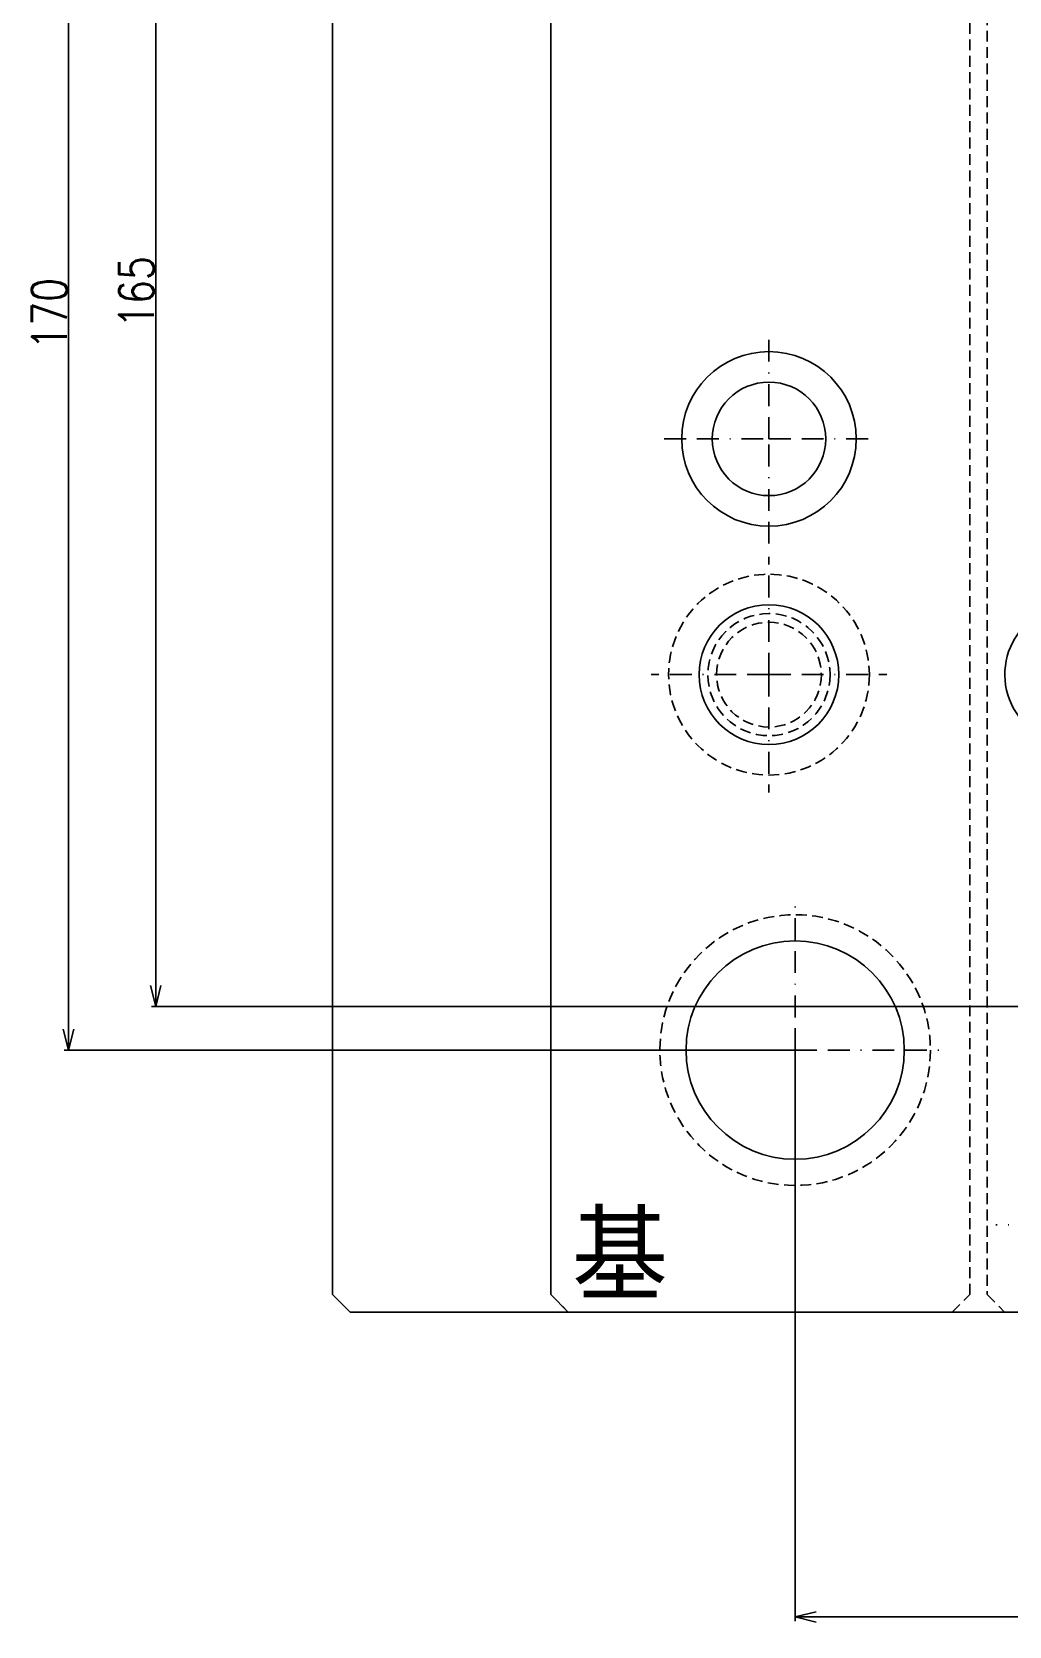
# Model space of a CAD drawing. Extents: x -430 to 437, y -440 to 538.
# Drawn here: x 31.9 to 143.8, y -426.6 to -244 of the extents above; entities that cross this region are included whole.
import ezdxf

# ---------------------------------------------------------------- set-up
doc = ezdxf.new("R2010")
doc.units = 0
doc.linetypes.add('BORDER', pattern=[8.75, 2.5, -1.25, 2.5, -1.25, 0, -1.25])
doc.linetypes.add('HIDDEN', pattern=[1.875, 1.25, -0.625])
for name, color, linetype in [('1', 7, 'CONTINUOUS'), ('10', 7, 'CONTINUOUS'), ('136', 7, 'CONTINUOUS'), ('3', 7, 'CONTINUOUS')]:
    doc.layers.add(name, color=color, linetype=linetype)
doc.styles.add('EXCESS_STANDARD', font='txt', dxfattribs={"height": 0.2, "bigfont": 'BIGFONT'})
doc.dimstyles.new('ISO-25', dxfattribs={"dimtxt": 4, "dimasz": 2.4, "dimexe": 0.18, "dimexo": 0.3, "dimgap": 0.2, "dimtad": 1, "dimtih": 1, "dimtoh": 1, "dimzin": 12, "dimcen": 0.09, "dimazin": 3, "dimtfac": 0.5, "dimtofl": 0, "dimtmove": 0, "dimatfit": 3})

# ---------------------------------------------------------------- blocks, each defined once
blk = doc.blocks.new('*D38')
at = {"layer": '1', "color": 50, "linetype": 'CONTINUOUS'}
for p, q in [((35.480696, -193.001839), (36.080696, -190.601839)), ((64.031827, -190.601839), (35.580696, -190.601839)), ((36.080696, -190.601839), (36.680696, -193.001839)), ((36.080696, -360.601839), (36.080696, -190.601839)), ((36.080696, -360.601839), (35.480696, -358.201839)), ((36.680696, -358.201839), (36.080696, -360.601839)), ((119.031827, -360.601839), (35.580696, -360.601839))]:
    blk.add_line(p, q, dxfattribs=at)
at = {"layer": '1', "color": 7, "linetype": 'CONTINUOUS', "style": 'EXCESS_STANDARD', "width": 0.8}
blk.add_text('170', height=4, rotation=90, dxfattribs=at).set_placement((35.880696, -280.401839))
blk = doc.blocks.new('*D39')
at = {"layer": '1', "color": 50, "linetype": 'CONTINUOUS'}
for p, q in [((119.33, -360.9), (119.33, -426.02)), ((216.33, -392.9), (216.33, -426.02)), ((119.33, -425.52), (121.73, -424.92)), ((213.93, -424.92), (216.33, -425.52)), ((121.73, -426.12), (119.33, -425.52)), ((216.33, -425.52), (119.33, -425.52)), ((216.33, -425.52), (213.93, -426.12))]:
    blk.add_line(p, q, dxfattribs=at)
at = {"layer": '1', "color": 7, "linetype": 'CONTINUOUS', "style": 'EXCESS_STANDARD', "width": 0.8}
blk.add_text('97', height=4, dxfattribs=at).set_placement((164.63, -425.32))
blk = doc.blocks.new('*D46')
at = {"layer": '1', "color": 50, "linetype": 'CONTINUOUS'}
for p, q in [((45.472395, -193.001839), (46.072395, -190.601839)), ((64.031827, -190.601839), (45.572395, -190.601839)), ((46.072395, -190.601839), (46.672395, -193.001839)), ((46.072395, -190.601839), (46.072395, -355.601839)), ((46.072395, -355.601839), (45.472395, -353.201839)), ((46.672395, -353.201839), (46.072395, -355.601839)), ((181.031827, -355.601839), (45.572395, -355.601839))]:
    blk.add_line(p, q, dxfattribs=at)
at = {"layer": '1', "color": 7, "linetype": 'CONTINUOUS', "style": 'EXCESS_STANDARD', "width": 0.8}
blk.add_text('165', height=4, rotation=90, dxfattribs=at).set_placement((45.872395, -277.901839))

msp = doc.modelspace()

# ---------------------------------------------------------------- linework, layer by layer
at = {"layer": '1', "color": 7, "linetype": 'CONTINUOUS'}
for p, q in [((66.3318, -388.6018), (66.3318, 7.3982)), ((91.3318, -388.6018), (91.3318, 7.3982)), ((68.3318, -390.6018), (66.3318, -388.6018)), ((93.3318, -390.6018), (91.3318, -388.6018)), ((364.3318, -390.6018), (68.3318, -390.6018)), ((339.3318, -390.6018), (93.3318, -390.6018))]:
    msp.add_line(p, q, dxfattribs=at)
at = {"layer": '1', "color": 7, "linetype": 'HIDDEN'}
for p, q in [((91.3318, 7.3982), (91.3318, -388.6018)), ((139.3318, -388.6018), (139.3318, 7.3982)), ((141.3318, 7.3982), (141.3318, -388.6018)), ((91.3318, -388.6018), (93.3318, -390.6018)), ((137.3318, -390.6018), (139.3318, -388.6018)), ((141.3318, -388.6018), (143.3318, -390.6018)), ((93.3318, -390.6018), (137.3318, -390.6018)), ((143.3318, -390.6018), (289.3318, -390.6018))]:
    msp.add_line(p, q, dxfattribs=at)
at = {"layer": '1', "color": 141, "linetype": 'BORDER'}
for p, q in [((116.3318, -290.6018), (116.3318, -278.6018)), ((104.3318, -290.6018), (116.3318, -290.6018)), ((116.3318, -290.6018), (128.3318, -290.6018)), ((116.3318, -302.6018), (116.3318, -290.6018)), ((116.3318, -317.6018), (116.3318, -304.1018)), ((116.3318, -317.6018), (102.8318, -317.6018)), ((116.3318, -317.6018), (129.8318, -317.6018)), ((116.3318, -317.6018), (116.3318, -331.1018))]:
    msp.add_line(p, q, dxfattribs=at)
at = {"layer": '1', "color": 7, "linetype": 'CONTINUOUS'}
for centre, radius in [((116.3318, -290.6018), 10), ((116.3318, -290.6018), 6.5), ((116.3318, -317.6018), 8)]:
    msp.add_circle(centre, radius, dxfattribs=at)
at = {"layer": '1', "color": 2, "linetype": 'HIDDEN'}
msp.add_circle((116.3318, -317.6018), 11.5, dxfattribs=at)
at = {"layer": '1', "color": 7, "linetype": 'CONTINUOUS'}
msp.add_arc((151.3523, -317.5814), 8, 128.870131, 321.129869, dxfattribs=at)
at = {"layer": '10', "color": 141, "linetype": 'BORDER'}
msp.add_line((151.3318, -380.6018), (142.3318, -380.6018), dxfattribs=at)
at = {"layer": '3', "color": 141, "linetype": 'BORDER'}
for q in [(119.3318, -343.1018), (101.8318, -360.6018), (136.8318, -360.6018), (119.3318, -378.1018)]:
    msp.add_line((119.3318, -360.6018), q, dxfattribs=at)
at = {"layer": '3', "color": 150, "linetype": 'HIDDEN'}
msp.add_circle((116.3318, -317.6018), 7, dxfattribs=at)
at = {"layer": '3', "color": 7, "linetype": 'HIDDEN'}
msp.add_circle((116.3318, -317.6018), 6, dxfattribs=at)
at = {"layer": '3', "color": 2, "linetype": 'HIDDEN'}
msp.add_circle((119.3318, -360.6018), 15.5, dxfattribs=at)
at = {"layer": '3', "color": 1, "linetype": 'CONTINUOUS'}
msp.add_circle((119.3318, -360.6018), 12.5, dxfattribs=at)

# ---------------------------------------------------------------- texts
at = {"layer": '136', "color": 7, "linetype": 'CONTINUOUS', "style": 'EXCESS_STANDARD'}
msp.add_text('基', height=10, dxfattribs=at).set_placement((93.7562, -389.241))

# ---------------------------------------------------------------- dimensions: what is measured, and where the dimension line sits
at = {"layer": '1'}
for base, p1, p2, angle, picture, middle in [((36.0807, -190.6018), (119.3318, -360.6018), (64.3318, -190.6018), 90, '*D38', (33.8807, -275.6018)), ((46.0724, -355.6018), (64.3318, -190.6018), (181.3318, -355.6018), 270, '*D46', (43.8724, -273.1018))]:
    dim = msp.add_linear_dim(base=base, p1=p1, p2=p2, angle=angle, dimstyle='ISO-25', override={"dimtxt": 2, "dimasz": 2.4, "dimdec": 3, "dimzin": 0, "dimtol": 0, "dimlim": 0, "dimtdec": 3, "dimtzin": 8}, dxfattribs=at)
    dim.commit()
    dim.dimension.update_dxf_attribs({"geometry": picture, "text_midpoint": middle, "dimtype": 128, "text_rotation": 90})
dim = msp.add_linear_dim(base=(119.3318, -425.5185), p1=(216.3318, -392.6018), p2=(119.3318, -360.6018), angle=180, dimstyle='ISO-25', override={"dimtxt": 2, "dimasz": 2.4, "dimdec": 3, "dimzin": 0, "dimtol": 0, "dimlim": 0, "dimtdec": 3, "dimtzin": 8}, dxfattribs=at)
dim.commit()
dim.dimension.update_dxf_attribs({"geometry": '*D39', "text_midpoint": (167.8318, -423.3185), "dimtype": 128})

doc.saveas('drawing.dxf')
